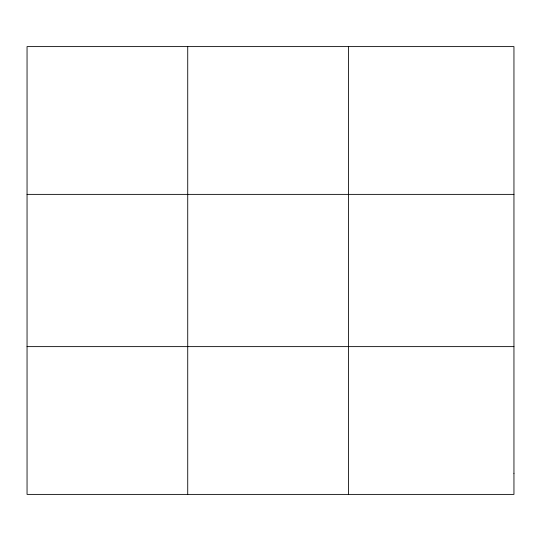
<?xml version="1.0" encoding="UTF-8"?>
<svg xmlns="http://www.w3.org/2000/svg" width="541" height="541" viewBox="0 0 541 541"><rect width="100%" height="100%" fill="white"/><g stroke="black" fill="none" stroke-linecap="round" stroke-linejoin="round"><path stroke-width="0.81" d="M187.727 46.607L187.727 494.393M348.404 46.607L348.404 494.393M27.05 194.375L513.95 194.375M27.05 346.625L513.95 346.625M513.95 473.287L513.95 494.393L27.05 494.393L27.05 46.607L513.95 46.607L513.95 473.287"/></g></svg>
